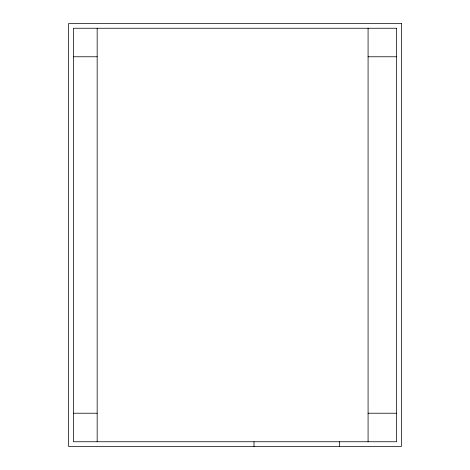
<?xml version="1.0" encoding="UTF-8"?>
<svg xmlns="http://www.w3.org/2000/svg" width="470" height="470" viewBox="0 0 470 470"><rect width="100%" height="100%" fill="white"/><g stroke="black" fill="none" stroke-linecap="round" stroke-linejoin="round"><path stroke-width="0.7" d="M73.402 56.77L97.167 56.77M368.081 56.77L396.598 56.77M73.402 413.23L97.167 413.23M368.081 413.23L396.598 413.23M368.081 28.253L368.081 441.747M339.563 441.747L339.563 446.5M254.012 441.747L254.012 446.5M97.167 28.253L97.167 441.747M401.351 23.5L68.649 23.5L68.649 446.5L401.351 446.5L401.351 23.5M396.598 28.253L73.402 28.253L73.402 441.747L396.598 441.747L396.598 28.253"/></g></svg>
